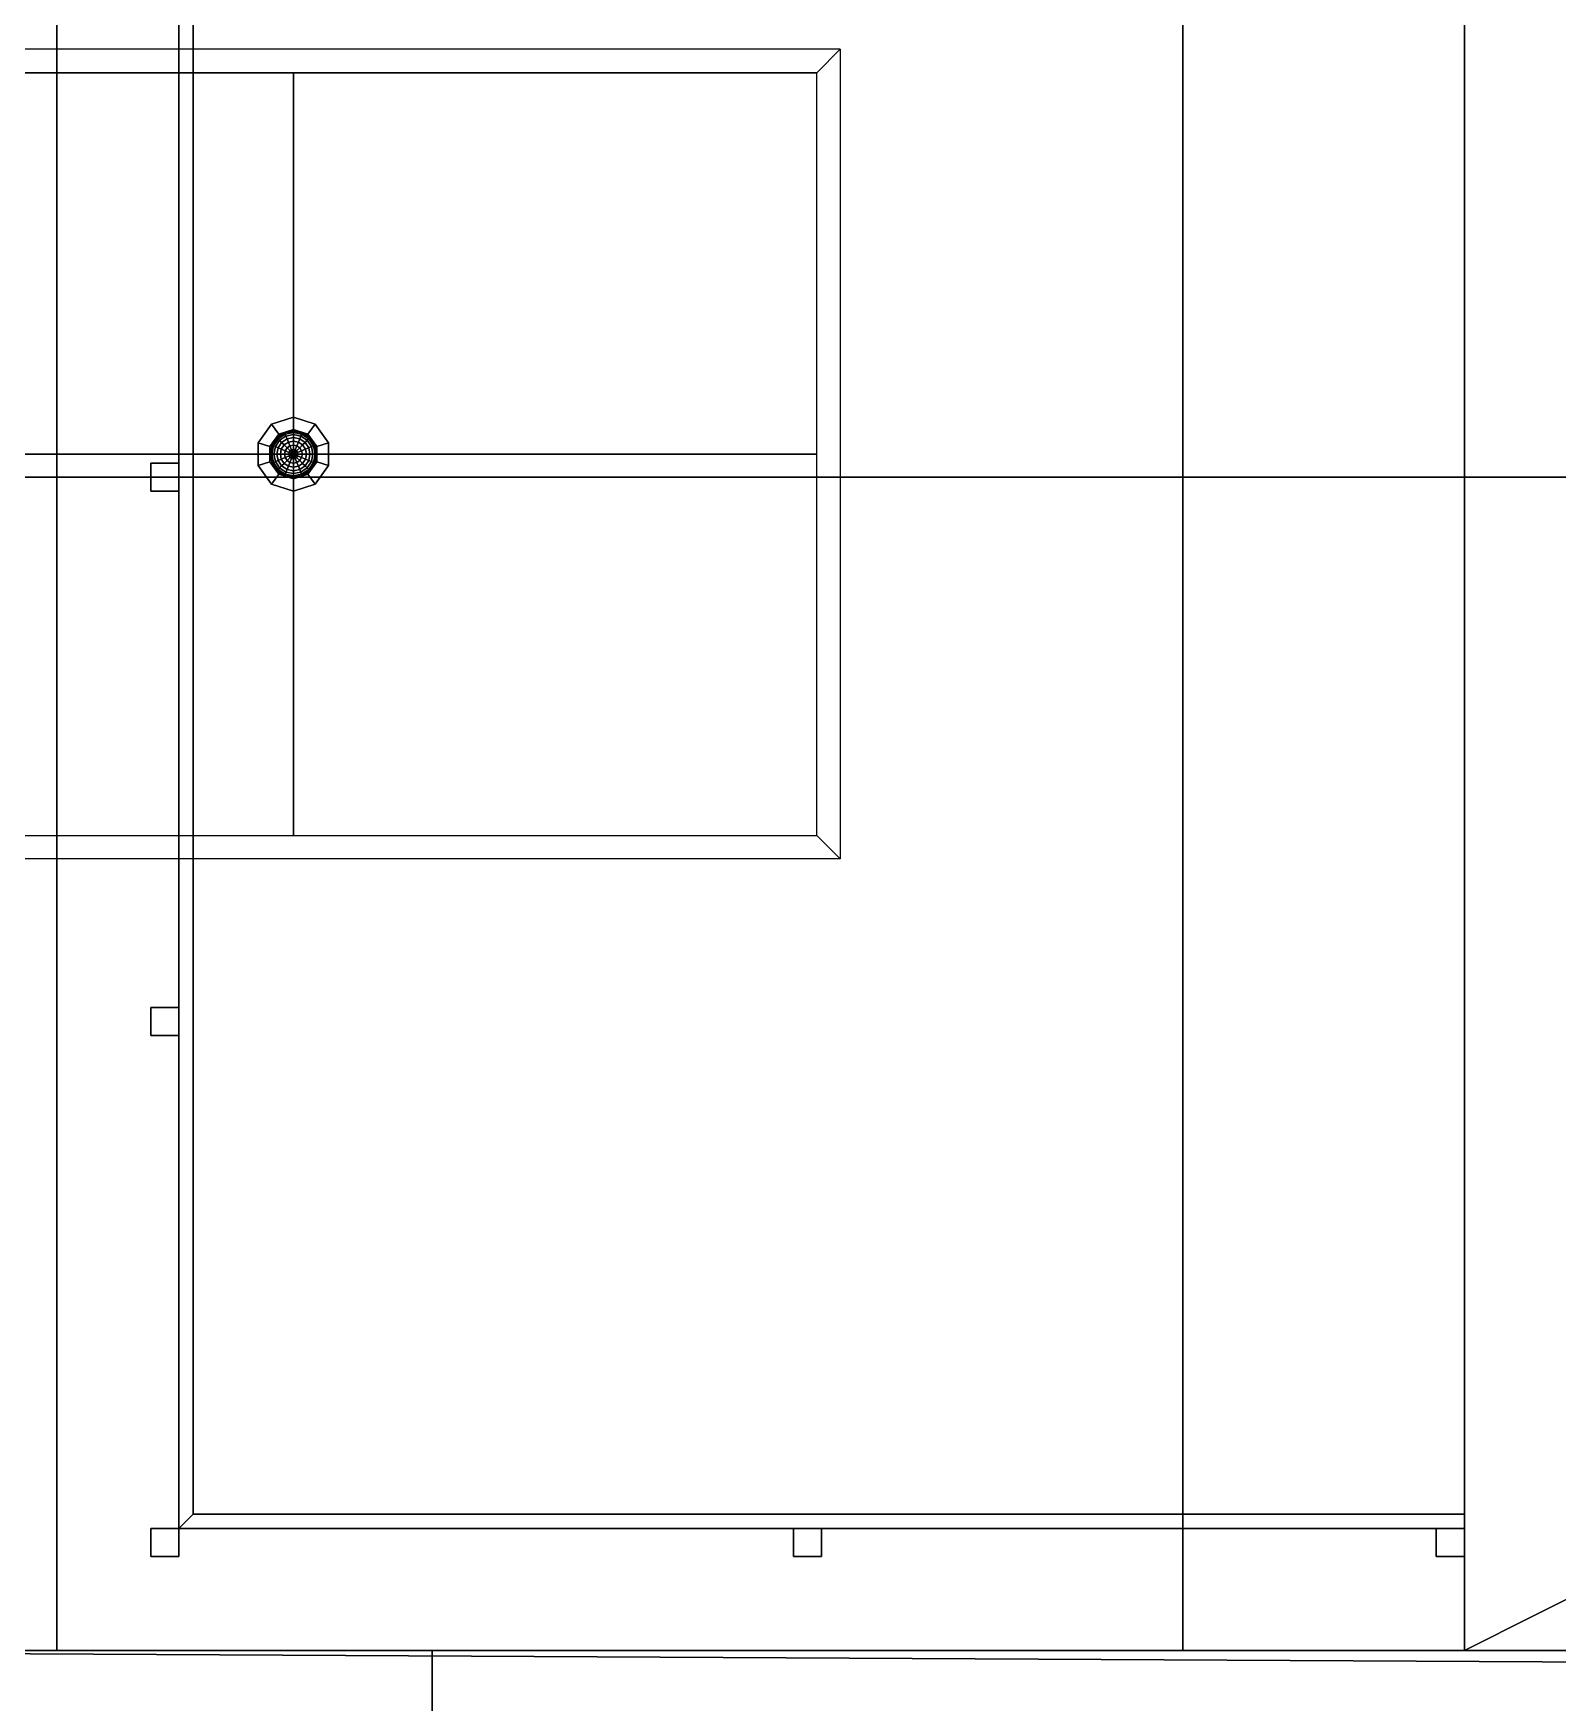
# Model space of a CAD drawing. Header units: millimetres. Extents: x 116.8 to 135.8, y -35.1 to -13.1.
# Drawn here: x 125.493 to 128.742, y -23.251 to -19.694 of the extents above; entities that cross this region are included whole.
import ezdxf

# ---------------------------------------------------------------- set-up
doc = ezdxf.new("R2010")
doc.units = ezdxf.units.MM
for name, color, linetype in [('CONTROSOFFITTO', 41, 'CONTINUOUS'), ('COPERTURA', 252, 'CONTINUOUS'), ('CROMATO', 251, 'CONTINUOUS'), ('LAMPADA', 2, 'CONTINUOUS'), ('MARMO', 7, 'CONTINUOUS'), ('PARETE_INTERNA', 7, 'CONTINUOUS'), ('PAVIMENTO', 253, 'CONTINUOUS'), ('RIVESTIMENTO', 33, 'CONTINUOUS'), ('SOFFITTO', 41, 'CONTINUOUS'), ('VETRO', 137, 'CONTINUOUS')]:
    doc.layers.add(name, color=color, linetype=linetype)

msp = doc.modelspace()

# ---------------------------------------------------------------- linework, layer by layer
at = {"layer": 'CONTROSOFFITTO'}
for points in [[(122.649612, -19.728058, 5.7), (122.699612, -19.778058, 5.6), (127.162703, -19.778058, 5.6), (127.212703, -19.728058, 5.7)], [(127.212703, -21.453406, 5.7), (127.162703, -21.403406, 5.6), (127.162703, -19.778058, 5.6), (127.212703, -19.728058, 5.7)], [(126.046931, -19.778058, 5.6), (124.931158, -19.778058, 5.6), (124.931158, -20.590732, 5.6), (126.046931, -20.590732, 5.6)], [(127.162703, -19.778058, 5.6), (126.046931, -19.778058, 5.6), (126.046931, -20.590732, 5.6), (127.162703, -20.590732, 5.6)], [(126.046931, -20.590732, 5.6), (124.931158, -20.590732, 5.6), (124.931158, -21.403406, 5.6), (126.046931, -21.403406, 5.6)], [(127.162703, -20.590732, 5.6), (126.046931, -20.590732, 5.6), (126.046931, -21.403406, 5.6), (127.162703, -21.403406, 5.6)], [(122.649612, -21.453406, 5.7), (122.699612, -21.403406, 5.6), (127.162703, -21.403406, 5.6), (127.212703, -21.453406, 5.7)]]:
    msp.add_3dface(points, dxfattribs=at)
at = {"layer": 'COPERTURA'}
for points in [[(128.543016, -20.6399, 6.3), (123.693016, -20.6399, 6.3), (123.693016, -18.1399, 6.3), (128.543016, -18.1399, 6.3)], [(125.543016, -18.1399, 7.8), (125.543016, -23.1399, 7.8), (125.543016, -23.1399, 8.1), (125.543016, -18.1399, 8.1)], [(125.543016, -18.1399, 8.1), (125.543016, -20.6399, 8.1), (127.943016, -20.6399, 8.1), (127.943016, -18.1399, 8.1)], [(127.943016, -18.1399, 8.1), (127.943016, -20.6399, 8.1), (130.343016, -20.6399, 8.1), (130.343016, -18.1399, 8.1)], [(128.543016, -23.1399, 6.3), (123.693016, -23.1399, 6.3), (123.693016, -20.6399, 6.3), (128.543016, -20.6399, 6.3)], [(125.543016, -20.6399, 8.1), (125.543016, -23.1399, 8.1), (127.943016, -23.1399, 8.1), (127.943016, -20.6399, 8.1)], [(127.943016, -20.6399, 8.1), (127.943016, -23.1399, 8.1), (130.343016, -23.1399, 8.1), (130.343016, -20.6399, 8.1)], [(126.343016, -25.6399, 6.3), (118.843016, -25.6399, 6.3), (118.843016, -23.1399, 6.3), (126.343016, -23.1399, 6.3)], [(118.843016, -23.1399, 5.7), (126.343016, -23.1399, 5.7), (126.343016, -23.1399, 6.3), (118.843016, -23.1399, 6.3)], [(128.543016, -23.1399, 5.7), (123.843016, -23.1399, 5.7), (123.693016, -23.1399, 6.3), (128.543016, -23.1399, 6.3)], [(125.543016, -23.1399, 7.8), (130.343016, -23.1399, 7.8), (130.343016, -23.1399, 8.1), (125.543016, -23.1399, 8.1)], [(133.843016, -25.6399, 6.3), (126.343016, -25.6399, 6.3), (126.343016, -23.1399, 6.3), (133.843016, -23.1399, 6.3)], [(126.343016, -23.1399, 5.7), (133.843016, -23.1399, 5.7), (133.843016, -23.1399, 6.3), (126.343016, -23.1399, 6.3)]]:
    msp.add_3dface(points, dxfattribs=at)
at = {"layer": 'CROMATO'}
for points in [[(126.046953, -20.538206, 5.6), (126.046953, -20.51192, 5.6), (126.000601, -20.526981, 5.6), (126.016052, -20.548247, 5.6)], [(126.016052, -20.548247, 5.575), (126.000601, -20.526981, 5.575), (126.046953, -20.51192, 5.575), (126.046953, -20.538206, 5.575)], [(126.000601, -20.526981, 5.6), (126.046953, -20.51192, 5.6), (126.046953, -20.51192, 5.575), (126.000601, -20.526981, 5.575)], [(126.077855, -20.548247, 5.6), (126.093306, -20.526981, 5.6), (126.046953, -20.51192, 5.6), (126.046953, -20.538206, 5.6)], [(126.046953, -20.538206, 5.575), (126.046953, -20.51192, 5.575), (126.093306, -20.526981, 5.575), (126.077855, -20.548247, 5.575)], [(126.046953, -20.51192, 5.6), (126.093306, -20.526981, 5.6), (126.093306, -20.526981, 5.575), (126.046953, -20.51192, 5.575)], [(126.046953, -20.51192, 5.6), (126.046953, -20.538206, 5.6), (126.046953, -20.538206, 5.575), (126.046953, -20.51192, 5.575)], [(126.016052, -20.548247, 5.6), (126.000601, -20.526981, 5.6), (125.971953, -20.56641, 5.6), (125.996953, -20.574533, 5.6)], [(125.996953, -20.574533, 5.575), (125.971953, -20.56641, 5.575), (126.000601, -20.526981, 5.575), (126.016052, -20.548247, 5.575)], [(125.971953, -20.56641, 5.6), (126.000601, -20.526981, 5.6), (126.000601, -20.526981, 5.575), (125.971953, -20.56641, 5.575)], [(126.016052, -20.548247, 5.575), (125.996953, -20.574533, 5.575), (125.996953, -20.574533, 5.6), (126.016052, -20.548247, 5.6)], [(126.000601, -20.526981, 5.6), (126.016052, -20.548247, 5.6), (126.016052, -20.548247, 5.575), (126.000601, -20.526981, 5.575)], [(126.046953, -20.538206, 5.575), (126.016052, -20.548247, 5.575), (126.016052, -20.548247, 5.6), (126.046953, -20.538206, 5.6)], [(126.077855, -20.548247, 5.575), (126.046953, -20.538206, 5.575), (126.046953, -20.538206, 5.6), (126.077855, -20.548247, 5.6)], [(126.096953, -20.574533, 5.6), (126.121953, -20.56641, 5.6), (126.093306, -20.526981, 5.6), (126.077855, -20.548247, 5.6)], [(126.077855, -20.548247, 5.575), (126.093306, -20.526981, 5.575), (126.121953, -20.56641, 5.575), (126.096953, -20.574533, 5.575)], [(126.077855, -20.548247, 5.6), (126.093306, -20.526981, 5.6), (126.093306, -20.526981, 5.575), (126.077855, -20.548247, 5.575)], [(126.096953, -20.574533, 5.575), (126.077855, -20.548247, 5.575), (126.077855, -20.548247, 5.6), (126.096953, -20.574533, 5.6)], [(126.093306, -20.526981, 5.6), (126.121953, -20.56641, 5.6), (126.121953, -20.56641, 5.575), (126.093306, -20.526981, 5.575)], [(125.996953, -20.607025, 5.6), (125.971953, -20.615148, 5.6), (125.971953, -20.56641, 5.6), (125.996953, -20.574533, 5.6)], [(125.996953, -20.574533, 5.575), (125.971953, -20.56641, 5.575), (125.971953, -20.615148, 5.575), (125.996953, -20.607025, 5.575)], [(125.996953, -20.574533, 5.6), (125.971953, -20.56641, 5.6), (125.971953, -20.56641, 5.575), (125.996953, -20.574533, 5.575)], [(125.971953, -20.56641, 5.6), (125.971953, -20.615148, 5.6), (125.971953, -20.615148, 5.575), (125.971953, -20.56641, 5.575)], [(125.996953, -20.607025, 5.575), (125.996953, -20.574533, 5.575), (125.996953, -20.574533, 5.6), (125.996953, -20.607025, 5.6)], [(126.096953, -20.607025, 5.6), (126.121953, -20.615148, 5.6), (126.121953, -20.56641, 5.6), (126.096953, -20.574533, 5.6)], [(126.096953, -20.574533, 5.575), (126.121953, -20.56641, 5.575), (126.121953, -20.615148, 5.575), (126.096953, -20.607025, 5.575)], [(126.121953, -20.56641, 5.6), (126.096953, -20.574533, 5.6), (126.096953, -20.574533, 5.575), (126.121953, -20.56641, 5.575)], [(126.096953, -20.607025, 5.575), (126.096953, -20.574533, 5.575), (126.096953, -20.574533, 5.6), (126.096953, -20.607025, 5.6)], [(126.121953, -20.56641, 5.6), (126.121953, -20.615148, 5.6), (126.121953, -20.615148, 5.575), (126.121953, -20.56641, 5.575)], [(125.803016, -20.6699, 6.3), (125.743016, -20.6699, 6.3), (125.743016, -20.6099, 6.3), (125.803016, -20.6099, 6.3)], [(125.803016, -20.6099, 7.8), (125.743016, -20.6099, 7.8), (125.743016, -20.6699, 7.8), (125.803016, -20.6699, 7.8)], [(125.803016, -20.6099, 6.3), (125.743016, -20.6099, 6.3), (125.743016, -20.6099, 7.8), (125.803016, -20.6099, 7.8)], [(125.743016, -20.6099, 6.3), (125.743016, -20.6699, 6.3), (125.743016, -20.6699, 7.8), (125.743016, -20.6099, 7.8)], [(125.803016, -20.6699, 7.8), (125.803016, -20.6099, 7.8), (125.803016, -20.6099, 6.3), (125.803016, -20.6699, 6.3)], [(126.016052, -20.633312, 5.6), (126.000601, -20.654578, 5.6), (125.971953, -20.615148, 5.6), (125.996953, -20.607025, 5.6)], [(125.996953, -20.607025, 5.575), (125.971953, -20.615148, 5.575), (126.000601, -20.654578, 5.575), (126.016052, -20.633312, 5.575)], [(125.996953, -20.607025, 5.6), (125.971953, -20.615148, 5.6), (125.971953, -20.615148, 5.575), (125.996953, -20.607025, 5.575)], [(125.971953, -20.615148, 5.6), (126.000601, -20.654578, 5.6), (126.000601, -20.654578, 5.575), (125.971953, -20.615148, 5.575)], [(126.016052, -20.633312, 5.575), (125.996953, -20.607025, 5.575), (125.996953, -20.607025, 5.6), (126.016052, -20.633312, 5.6)], [(126.096953, -20.607025, 5.6), (126.121953, -20.615148, 5.6), (126.093306, -20.654578, 5.6), (126.077855, -20.633312, 5.6)], [(126.077855, -20.633312, 5.575), (126.093306, -20.654578, 5.575), (126.121953, -20.615148, 5.575), (126.096953, -20.607025, 5.575)], [(126.096953, -20.607025, 5.575), (126.077855, -20.633312, 5.575), (126.077855, -20.633312, 5.6), (126.096953, -20.607025, 5.6)], [(126.093306, -20.654578, 5.6), (126.121953, -20.615148, 5.6), (126.121953, -20.615148, 5.575), (126.093306, -20.654578, 5.575)], [(126.121953, -20.615148, 5.6), (126.096953, -20.607025, 5.6), (126.096953, -20.607025, 5.575), (126.121953, -20.615148, 5.575)], [(126.046953, -20.643352, 5.6), (126.046953, -20.669639, 5.6), (126.000601, -20.654578, 5.6), (126.016052, -20.633312, 5.6)], [(126.016052, -20.633312, 5.575), (126.000601, -20.654578, 5.575), (126.046953, -20.669639, 5.575), (126.046953, -20.643352, 5.575)], [(126.016052, -20.633312, 5.6), (126.000601, -20.654578, 5.6), (126.000601, -20.654578, 5.575), (126.016052, -20.633312, 5.575)], [(126.000601, -20.654578, 5.6), (126.046953, -20.669639, 5.6), (126.046953, -20.669639, 5.575), (126.000601, -20.654578, 5.575)], [(126.046953, -20.643352, 5.575), (126.016052, -20.633312, 5.575), (126.016052, -20.633312, 5.6), (126.046953, -20.643352, 5.6)], [(126.077855, -20.633312, 5.6), (126.093306, -20.654578, 5.6), (126.046953, -20.669639, 5.6), (126.046953, -20.643352, 5.6)], [(126.046953, -20.643352, 5.575), (126.046953, -20.669639, 5.575), (126.093306, -20.654578, 5.575), (126.077855, -20.633312, 5.575)], [(126.077855, -20.633312, 5.575), (126.046953, -20.643352, 5.575), (126.046953, -20.643352, 5.6), (126.077855, -20.633312, 5.6)], [(126.046953, -20.643352, 5.6), (126.046953, -20.669639, 5.6), (126.046953, -20.669639, 5.575), (126.046953, -20.643352, 5.575)], [(126.046953, -20.669639, 5.6), (126.093306, -20.654578, 5.6), (126.093306, -20.654578, 5.575), (126.046953, -20.669639, 5.575)], [(126.077855, -20.633312, 5.6), (126.093306, -20.654578, 5.6), (126.093306, -20.654578, 5.575), (126.077855, -20.633312, 5.575)], [(125.743016, -20.6699, 6.3), (125.803016, -20.6699, 6.3), (125.803016, -20.6699, 7.8), (125.743016, -20.6699, 7.8)], [(125.803016, -21.8299, 6.3), (125.743016, -21.8299, 6.3), (125.743016, -21.7699, 6.3), (125.803016, -21.7699, 6.3)], [(125.803016, -21.7699, 7.8), (125.743016, -21.7699, 7.8), (125.743016, -21.8299, 7.8), (125.803016, -21.8299, 7.8)], [(125.803016, -21.7699, 6.3), (125.743016, -21.7699, 6.3), (125.743016, -21.7699, 7.8), (125.803016, -21.7699, 7.8)], [(125.743016, -21.7699, 6.3), (125.743016, -21.8299, 6.3), (125.743016, -21.8299, 7.8), (125.743016, -21.7699, 7.8)], [(125.803016, -21.8299, 7.8), (125.803016, -21.7699, 7.8), (125.803016, -21.7699, 6.3), (125.803016, -21.8299, 6.3)], [(125.743016, -21.8299, 6.3), (125.803016, -21.8299, 6.3), (125.803016, -21.8299, 7.8), (125.743016, -21.8299, 7.8)], [(125.803016, -22.9399, 6.3), (125.803016, -22.8799, 6.3), (125.743016, -22.8799, 6.3), (125.743016, -22.9399, 6.3)], [(125.743016, -22.9399, 7.8), (125.743016, -22.8799, 7.8), (125.803016, -22.8799, 7.8), (125.803016, -22.9399, 7.8)], [(125.743016, -22.9399, 6.3), (125.743016, -22.8799, 6.3), (125.743016, -22.8799, 7.8), (125.743016, -22.9399, 7.8)], [(125.743016, -22.8799, 6.3), (125.803016, -22.8799, 6.3), (125.803016, -22.8799, 7.8), (125.743016, -22.8799, 7.8)], [(125.803016, -22.8799, 6.3), (125.803016, -22.9399, 6.3), (125.803016, -22.9399, 7.8), (125.803016, -22.8799, 7.8)], [(127.173016, -22.9399, 6.3), (127.173016, -22.8799, 6.3), (127.113016, -22.8799, 6.3), (127.113016, -22.9399, 6.3)], [(127.113016, -22.9399, 7.8), (127.113016, -22.8799, 7.8), (127.173016, -22.8799, 7.8), (127.173016, -22.9399, 7.8)], [(127.113016, -22.9399, 6.3), (127.113016, -22.8799, 6.3), (127.113016, -22.8799, 7.8), (127.113016, -22.9399, 7.8)], [(127.113016, -22.8799, 6.3), (127.173016, -22.8799, 6.3), (127.173016, -22.8799, 7.8), (127.113016, -22.8799, 7.8)], [(127.173016, -22.8799, 6.3), (127.173016, -22.9399, 6.3), (127.173016, -22.9399, 7.8), (127.173016, -22.8799, 7.8)], [(128.543016, -22.9399, 6.3), (128.543016, -22.8799, 6.3), (128.483016, -22.8799, 6.3), (128.483016, -22.9399, 6.3)], [(128.483016, -22.9399, 7.8), (128.483016, -22.8799, 7.8), (128.543016, -22.8799, 7.8), (128.543016, -22.9399, 7.8)], [(128.483016, -22.9399, 6.3), (128.483016, -22.8799, 6.3), (128.483016, -22.8799, 7.8), (128.483016, -22.9399, 7.8)], [(128.483016, -22.8799, 6.3), (128.543016, -22.8799, 6.3), (128.543016, -22.8799, 7.8), (128.483016, -22.8799, 7.8)], [(128.543016, -22.8799, 6.3), (128.543016, -22.9399, 6.3), (128.543016, -22.9399, 7.8), (128.543016, -22.8799, 7.8)], [(125.803016, -22.9399, 7.8), (125.743016, -22.9399, 7.8), (125.743016, -22.9399, 6.3), (125.803016, -22.9399, 6.3)], [(127.173016, -22.9399, 7.8), (127.113016, -22.9399, 7.8), (127.113016, -22.9399, 6.3), (127.173016, -22.9399, 6.3)], [(128.543016, -22.9399, 7.8), (128.483016, -22.9399, 7.8), (128.483016, -22.9399, 6.3), (128.543016, -22.9399, 6.3)]]:
    msp.add_3dface(points, dxfattribs=at)
at = {"layer": 'LAMPADA'}
for points in [[(126.001647, -20.572013, 5.565246), (126.012277, -20.556103, 5.565246), (126.011598, -20.555424, 5.575), (126.000759, -20.571645, 5.575)], [(126.004276, -20.573102, 5.555866), (126.014289, -20.558115, 5.555866), (126.012277, -20.556103, 5.565246), (126.001647, -20.572013, 5.565246)], [(126.008544, -20.57487, 5.547222), (126.017556, -20.561382, 5.547222), (126.014289, -20.558115, 5.555866), (126.004276, -20.573102, 5.555866)], [(126.012277, -20.556103, 5.565246), (126.028187, -20.545473, 5.565246), (126.027819, -20.544585, 5.575), (126.011598, -20.555424, 5.575)], [(126.014289, -20.558115, 5.555866), (126.029276, -20.548102, 5.555866), (126.028187, -20.545473, 5.565246), (126.012277, -20.556103, 5.565246)], [(126.017556, -20.561382, 5.547222), (126.031044, -20.55237, 5.547222), (126.029276, -20.548102, 5.555866), (126.014289, -20.558115, 5.555866)], [(126.021953, -20.565779, 5.539645), (126.033423, -20.558115, 5.539645), (126.031044, -20.55237, 5.547222), (126.017556, -20.561382, 5.547222)], [(126.027311, -20.571137, 5.533427), (126.036323, -20.565115, 5.533427), (126.033423, -20.558115, 5.539645), (126.021953, -20.565779, 5.539645)], [(126.028187, -20.545473, 5.565246), (126.046953, -20.54174, 5.565246), (126.046953, -20.540779, 5.575), (126.027819, -20.544585, 5.575)], [(126.029276, -20.548102, 5.555866), (126.046953, -20.544585, 5.555866), (126.046953, -20.54174, 5.565246), (126.028187, -20.545473, 5.565246)], [(126.031044, -20.55237, 5.547222), (126.046953, -20.549206, 5.547222), (126.046953, -20.544585, 5.555866), (126.029276, -20.548102, 5.555866)], [(126.033423, -20.558115, 5.539645), (126.046953, -20.555424, 5.539645), (126.046953, -20.549206, 5.547222), (126.031044, -20.55237, 5.547222)], [(126.036323, -20.565115, 5.533427), (126.046953, -20.563001, 5.533427), (126.046953, -20.555424, 5.539645), (126.033423, -20.558115, 5.539645)], [(126.046953, -20.54174, 5.565246), (126.06572, -20.545473, 5.565246), (126.066087, -20.544585, 5.575), (126.046953, -20.540779, 5.575)], [(126.046953, -20.544585, 5.555866), (126.064631, -20.548102, 5.555866), (126.06572, -20.545473, 5.565246), (126.046953, -20.54174, 5.565246)], [(126.046953, -20.549206, 5.547222), (126.062863, -20.55237, 5.547222), (126.064631, -20.548102, 5.555866), (126.046953, -20.544585, 5.555866)], [(126.046953, -20.555424, 5.539645), (126.060483, -20.558115, 5.539645), (126.062863, -20.55237, 5.547222), (126.046953, -20.549206, 5.547222)], [(126.046953, -20.563001, 5.533427), (126.057584, -20.565115, 5.533427), (126.060483, -20.558115, 5.539645), (126.046953, -20.555424, 5.539645)], [(126.057584, -20.565115, 5.533427), (126.066596, -20.571137, 5.533427), (126.071953, -20.565779, 5.539645), (126.060483, -20.558115, 5.539645)], [(126.060483, -20.558115, 5.539645), (126.071953, -20.565779, 5.539645), (126.07635, -20.561382, 5.547222), (126.062863, -20.55237, 5.547222)], [(126.062863, -20.55237, 5.547222), (126.07635, -20.561382, 5.547222), (126.079617, -20.558115, 5.555866), (126.064631, -20.548102, 5.555866)], [(126.064631, -20.548102, 5.555866), (126.079617, -20.558115, 5.555866), (126.081629, -20.556103, 5.565246), (126.06572, -20.545473, 5.565246)], [(126.06572, -20.545473, 5.565246), (126.081629, -20.556103, 5.565246), (126.082309, -20.555424, 5.575), (126.066087, -20.544585, 5.575)], [(126.07635, -20.561382, 5.547222), (126.085362, -20.57487, 5.547222), (126.089631, -20.573102, 5.555866), (126.079617, -20.558115, 5.555866)], [(126.079617, -20.558115, 5.555866), (126.089631, -20.573102, 5.555866), (126.09226, -20.572013, 5.565246), (126.081629, -20.556103, 5.565246)], [(126.081629, -20.556103, 5.565246), (126.09226, -20.572013, 5.565246), (126.093147, -20.571645, 5.575), (126.082309, -20.555424, 5.575)], [(125.997914, -20.590779, 5.565246), (126.001647, -20.572013, 5.565246), (126.000759, -20.571645, 5.575), (125.996953, -20.590779, 5.575)], [(126.001647, -20.609546, 5.565246), (125.997914, -20.590779, 5.565246), (125.996953, -20.590779, 5.575), (126.000759, -20.609914, 5.575)], [(126.000759, -20.590779, 5.555866), (126.004276, -20.573102, 5.555866), (126.001647, -20.572013, 5.565246), (125.997914, -20.590779, 5.565246)], [(126.004276, -20.608457, 5.555866), (126.000759, -20.590779, 5.555866), (125.997914, -20.590779, 5.565246), (126.001647, -20.609546, 5.565246)], [(126.00538, -20.590779, 5.547222), (126.008544, -20.57487, 5.547222), (126.004276, -20.573102, 5.555866), (126.000759, -20.590779, 5.555866)], [(126.008544, -20.606689, 5.547222), (126.00538, -20.590779, 5.547222), (126.000759, -20.590779, 5.555866), (126.004276, -20.608457, 5.555866)], [(126.011598, -20.590779, 5.539645), (126.014289, -20.577249, 5.539645), (126.008544, -20.57487, 5.547222), (126.00538, -20.590779, 5.547222)], [(126.014289, -20.604309, 5.539645), (126.011598, -20.590779, 5.539645), (126.00538, -20.590779, 5.547222), (126.008544, -20.606689, 5.547222)], [(126.014289, -20.577249, 5.539645), (126.021953, -20.565779, 5.539645), (126.017556, -20.561382, 5.547222), (126.008544, -20.57487, 5.547222)], [(126.019175, -20.590779, 5.533427), (126.021289, -20.580149, 5.533427), (126.014289, -20.577249, 5.539645), (126.011598, -20.590779, 5.539645)], [(126.021289, -20.60141, 5.533427), (126.019175, -20.590779, 5.533427), (126.011598, -20.590779, 5.539645), (126.014289, -20.604309, 5.539645)], [(126.021289, -20.580149, 5.533427), (126.027311, -20.571137, 5.533427), (126.021953, -20.565779, 5.539645), (126.014289, -20.577249, 5.539645)], [(126.027819, -20.590779, 5.528806), (126.029276, -20.583457, 5.528806), (126.021289, -20.580149, 5.533427), (126.019175, -20.590779, 5.533427)], [(126.029276, -20.598102, 5.528806), (126.027819, -20.590779, 5.528806), (126.019175, -20.590779, 5.533427), (126.021289, -20.60141, 5.533427)], [(126.029276, -20.583457, 5.528806), (126.033423, -20.577249, 5.528806), (126.027311, -20.571137, 5.533427), (126.021289, -20.580149, 5.533427)], [(126.033423, -20.577249, 5.528806), (126.039631, -20.573102, 5.528806), (126.036323, -20.565115, 5.533427), (126.027311, -20.571137, 5.533427)], [(126.037199, -20.590779, 5.525961), (126.037941, -20.587046, 5.525961), (126.029276, -20.583457, 5.528806), (126.027819, -20.590779, 5.528806)], [(126.037941, -20.594512, 5.525961), (126.037199, -20.590779, 5.525961), (126.027819, -20.590779, 5.528806), (126.029276, -20.598102, 5.528806)], [(126.037941, -20.587046, 5.525961), (126.040056, -20.583882, 5.525961), (126.033423, -20.577249, 5.528806), (126.029276, -20.583457, 5.528806)], [(126.040056, -20.597677, 5.525961), (126.037941, -20.594512, 5.525961), (126.029276, -20.598102, 5.528806), (126.033423, -20.604309, 5.528806)], [(126.040056, -20.583882, 5.525961), (126.04322, -20.581767, 5.525961), (126.039631, -20.573102, 5.528806), (126.033423, -20.577249, 5.528806)], [(126.039631, -20.573102, 5.528806), (126.046953, -20.571645, 5.528806), (126.046953, -20.563001, 5.533427), (126.036323, -20.565115, 5.533427)], [(126.046953, -20.590779, 5.525), (126.046953, -20.590779, 5.525), (126.037941, -20.587046, 5.525961), (126.037199, -20.590779, 5.525961)], [(126.046953, -20.590779, 5.525), (126.046953, -20.590779, 5.525), (126.037199, -20.590779, 5.525961), (126.037941, -20.594512, 5.525961)], [(126.046953, -20.590779, 5.525), (126.046953, -20.590779, 5.525), (126.040056, -20.583882, 5.525961), (126.037941, -20.587046, 5.525961)], [(126.046953, -20.590779, 5.525), (126.046953, -20.590779, 5.525), (126.037941, -20.594512, 5.525961), (126.040056, -20.597677, 5.525961)], [(126.04322, -20.581767, 5.525961), (126.046953, -20.581025, 5.525961), (126.046953, -20.571645, 5.528806), (126.039631, -20.573102, 5.528806)], [(126.046953, -20.590779, 5.525), (126.046953, -20.590779, 5.525), (126.04322, -20.581767, 5.525961), (126.040056, -20.583882, 5.525961)], [(126.046953, -20.590779, 5.525), (126.046953, -20.590779, 5.525), (126.040056, -20.597677, 5.525961), (126.04322, -20.599791, 5.525961)], [(126.046953, -20.590779, 5.525), (126.046953, -20.590779, 5.525), (126.046953, -20.581025, 5.525961), (126.04322, -20.581767, 5.525961)], [(126.046953, -20.590779, 5.525), (126.046953, -20.590779, 5.525), (126.04322, -20.599791, 5.525961), (126.046953, -20.600534, 5.525961)], [(126.046953, -20.571645, 5.528806), (126.054276, -20.573102, 5.528806), (126.057584, -20.565115, 5.533427), (126.046953, -20.563001, 5.533427)], [(126.046953, -20.581025, 5.525961), (126.050686, -20.581767, 5.525961), (126.054276, -20.573102, 5.528806), (126.046953, -20.571645, 5.528806)], [(126.046953, -20.590779, 5.525), (126.046953, -20.590779, 5.525), (126.050686, -20.581767, 5.525961), (126.046953, -20.581025, 5.525961)], [(126.046953, -20.590779, 5.525), (126.046953, -20.590779, 5.525), (126.053851, -20.583882, 5.525961), (126.050686, -20.581767, 5.525961)], [(126.046953, -20.590779, 5.525), (126.046953, -20.590779, 5.525), (126.055965, -20.587046, 5.525961), (126.053851, -20.583882, 5.525961)], [(126.046953, -20.590779, 5.525), (126.046953, -20.590779, 5.525), (126.056708, -20.590779, 5.525961), (126.055965, -20.587046, 5.525961)], [(126.046953, -20.590779, 5.525), (126.046953, -20.590779, 5.525), (126.055965, -20.594512, 5.525961), (126.056708, -20.590779, 5.525961)], [(126.046953, -20.590779, 5.525), (126.046953, -20.590779, 5.525), (126.053851, -20.597677, 5.525961), (126.055965, -20.594512, 5.525961)], [(126.046953, -20.590779, 5.525), (126.046953, -20.590779, 5.525), (126.050686, -20.599791, 5.525961), (126.053851, -20.597677, 5.525961)], [(126.046953, -20.590779, 5.525), (126.046953, -20.590779, 5.525), (126.046953, -20.600534, 5.525961), (126.050686, -20.599791, 5.525961)], [(126.050686, -20.581767, 5.525961), (126.053851, -20.583882, 5.525961), (126.060483, -20.577249, 5.528806), (126.054276, -20.573102, 5.528806)], [(126.053851, -20.583882, 5.525961), (126.055965, -20.587046, 5.525961), (126.064631, -20.583457, 5.528806), (126.060483, -20.577249, 5.528806)], [(126.055965, -20.594512, 5.525961), (126.053851, -20.597677, 5.525961), (126.060483, -20.604309, 5.528806), (126.064631, -20.598102, 5.528806)], [(126.054276, -20.573102, 5.528806), (126.060483, -20.577249, 5.528806), (126.066596, -20.571137, 5.533427), (126.057584, -20.565115, 5.533427)], [(126.055965, -20.587046, 5.525961), (126.056708, -20.590779, 5.525961), (126.066087, -20.590779, 5.528806), (126.064631, -20.583457, 5.528806)], [(126.056708, -20.590779, 5.525961), (126.055965, -20.594512, 5.525961), (126.064631, -20.598102, 5.528806), (126.066087, -20.590779, 5.528806)], [(126.060483, -20.577249, 5.528806), (126.064631, -20.583457, 5.528806), (126.072617, -20.580149, 5.533427), (126.066596, -20.571137, 5.533427)], [(126.064631, -20.583457, 5.528806), (126.066087, -20.590779, 5.528806), (126.074732, -20.590779, 5.533427), (126.072617, -20.580149, 5.533427)], [(126.066087, -20.590779, 5.528806), (126.064631, -20.598102, 5.528806), (126.072617, -20.60141, 5.533427), (126.074732, -20.590779, 5.533427)], [(126.066596, -20.571137, 5.533427), (126.072617, -20.580149, 5.533427), (126.079617, -20.577249, 5.539645), (126.071953, -20.565779, 5.539645)], [(126.071953, -20.565779, 5.539645), (126.079617, -20.577249, 5.539645), (126.085362, -20.57487, 5.547222), (126.07635, -20.561382, 5.547222)], [(126.072617, -20.580149, 5.533427), (126.074732, -20.590779, 5.533427), (126.082309, -20.590779, 5.539645), (126.079617, -20.577249, 5.539645)], [(126.074732, -20.590779, 5.533427), (126.072617, -20.60141, 5.533427), (126.079617, -20.604309, 5.539645), (126.082309, -20.590779, 5.539645)], [(126.079617, -20.577249, 5.539645), (126.082309, -20.590779, 5.539645), (126.088527, -20.590779, 5.547222), (126.085362, -20.57487, 5.547222)], [(126.082309, -20.590779, 5.539645), (126.079617, -20.604309, 5.539645), (126.085362, -20.606689, 5.547222), (126.088527, -20.590779, 5.547222)], [(126.085362, -20.57487, 5.547222), (126.088527, -20.590779, 5.547222), (126.093147, -20.590779, 5.555866), (126.089631, -20.573102, 5.555866)], [(126.088527, -20.590779, 5.547222), (126.085362, -20.606689, 5.547222), (126.089631, -20.608457, 5.555866), (126.093147, -20.590779, 5.555866)], [(126.089631, -20.573102, 5.555866), (126.093147, -20.590779, 5.555866), (126.095993, -20.590779, 5.565246), (126.09226, -20.572013, 5.565246)], [(126.093147, -20.590779, 5.555866), (126.089631, -20.608457, 5.555866), (126.09226, -20.609546, 5.565246), (126.095993, -20.590779, 5.565246)], [(126.09226, -20.572013, 5.565246), (126.095993, -20.590779, 5.565246), (126.096953, -20.590779, 5.575), (126.093147, -20.571645, 5.575)], [(126.095993, -20.590779, 5.565246), (126.09226, -20.609546, 5.565246), (126.093147, -20.609914, 5.575), (126.096953, -20.590779, 5.575)], [(126.012277, -20.625455, 5.565246), (126.001647, -20.609546, 5.565246), (126.000759, -20.609914, 5.575), (126.011598, -20.626135, 5.575)], [(126.014289, -20.623443, 5.555866), (126.004276, -20.608457, 5.555866), (126.001647, -20.609546, 5.565246), (126.012277, -20.625455, 5.565246)], [(126.017556, -20.620176, 5.547222), (126.008544, -20.606689, 5.547222), (126.004276, -20.608457, 5.555866), (126.014289, -20.623443, 5.555866)], [(126.021953, -20.615779, 5.539645), (126.014289, -20.604309, 5.539645), (126.008544, -20.606689, 5.547222), (126.017556, -20.620176, 5.547222)], [(126.028187, -20.636086, 5.565246), (126.012277, -20.625455, 5.565246), (126.011598, -20.626135, 5.575), (126.027819, -20.636973, 5.575)], [(126.029276, -20.633457, 5.555866), (126.014289, -20.623443, 5.555866), (126.012277, -20.625455, 5.565246), (126.028187, -20.636086, 5.565246)], [(126.027311, -20.610422, 5.533427), (126.021289, -20.60141, 5.533427), (126.014289, -20.604309, 5.539645), (126.021953, -20.615779, 5.539645)], [(126.031044, -20.629188, 5.547222), (126.017556, -20.620176, 5.547222), (126.014289, -20.623443, 5.555866), (126.029276, -20.633457, 5.555866)], [(126.033423, -20.623443, 5.539645), (126.021953, -20.615779, 5.539645), (126.017556, -20.620176, 5.547222), (126.031044, -20.629188, 5.547222)], [(126.033423, -20.604309, 5.528806), (126.029276, -20.598102, 5.528806), (126.021289, -20.60141, 5.533427), (126.027311, -20.610422, 5.533427)], [(126.036323, -20.616443, 5.533427), (126.027311, -20.610422, 5.533427), (126.021953, -20.615779, 5.539645), (126.033423, -20.623443, 5.539645)], [(126.039631, -20.608457, 5.528806), (126.033423, -20.604309, 5.528806), (126.027311, -20.610422, 5.533427), (126.036323, -20.616443, 5.533427)], [(126.046953, -20.632353, 5.547222), (126.031044, -20.629188, 5.547222), (126.029276, -20.633457, 5.555866), (126.046953, -20.636973, 5.555866)], [(126.046953, -20.626135, 5.539645), (126.033423, -20.623443, 5.539645), (126.031044, -20.629188, 5.547222), (126.046953, -20.632353, 5.547222)], [(126.04322, -20.599791, 5.525961), (126.040056, -20.597677, 5.525961), (126.033423, -20.604309, 5.528806), (126.039631, -20.608457, 5.528806)], [(126.046953, -20.618558, 5.533427), (126.036323, -20.616443, 5.533427), (126.033423, -20.623443, 5.539645), (126.046953, -20.626135, 5.539645)], [(126.046953, -20.609914, 5.528806), (126.039631, -20.608457, 5.528806), (126.036323, -20.616443, 5.533427), (126.046953, -20.618558, 5.533427)], [(126.046953, -20.600534, 5.525961), (126.04322, -20.599791, 5.525961), (126.039631, -20.608457, 5.528806), (126.046953, -20.609914, 5.528806)], [(126.050686, -20.599791, 5.525961), (126.046953, -20.600534, 5.525961), (126.046953, -20.609914, 5.528806), (126.054276, -20.608457, 5.528806)], [(126.054276, -20.608457, 5.528806), (126.046953, -20.609914, 5.528806), (126.046953, -20.618558, 5.533427), (126.057584, -20.616443, 5.533427)], [(126.057584, -20.616443, 5.533427), (126.046953, -20.618558, 5.533427), (126.046953, -20.626135, 5.539645), (126.060483, -20.623443, 5.539645)], [(126.060483, -20.623443, 5.539645), (126.046953, -20.626135, 5.539645), (126.046953, -20.632353, 5.547222), (126.062863, -20.629188, 5.547222)], [(126.062863, -20.629188, 5.547222), (126.046953, -20.632353, 5.547222), (126.046953, -20.636973, 5.555866), (126.064631, -20.633457, 5.555866)], [(126.053851, -20.597677, 5.525961), (126.050686, -20.599791, 5.525961), (126.054276, -20.608457, 5.528806), (126.060483, -20.604309, 5.528806)], [(126.060483, -20.604309, 5.528806), (126.054276, -20.608457, 5.528806), (126.057584, -20.616443, 5.533427), (126.066596, -20.610422, 5.533427)], [(126.066596, -20.610422, 5.533427), (126.057584, -20.616443, 5.533427), (126.060483, -20.623443, 5.539645), (126.071953, -20.615779, 5.539645)], [(126.064631, -20.598102, 5.528806), (126.060483, -20.604309, 5.528806), (126.066596, -20.610422, 5.533427), (126.072617, -20.60141, 5.533427)], [(126.071953, -20.615779, 5.539645), (126.060483, -20.623443, 5.539645), (126.062863, -20.629188, 5.547222), (126.07635, -20.620176, 5.547222)], [(126.07635, -20.620176, 5.547222), (126.062863, -20.629188, 5.547222), (126.064631, -20.633457, 5.555866), (126.079617, -20.623443, 5.555866)], [(126.079617, -20.623443, 5.555866), (126.064631, -20.633457, 5.555866), (126.06572, -20.636086, 5.565246), (126.081629, -20.625455, 5.565246)], [(126.081629, -20.625455, 5.565246), (126.06572, -20.636086, 5.565246), (126.066087, -20.636973, 5.575), (126.082309, -20.626135, 5.575)], [(126.072617, -20.60141, 5.533427), (126.066596, -20.610422, 5.533427), (126.071953, -20.615779, 5.539645), (126.079617, -20.604309, 5.539645)], [(126.079617, -20.604309, 5.539645), (126.071953, -20.615779, 5.539645), (126.07635, -20.620176, 5.547222), (126.085362, -20.606689, 5.547222)], [(126.085362, -20.606689, 5.547222), (126.07635, -20.620176, 5.547222), (126.079617, -20.623443, 5.555866), (126.089631, -20.608457, 5.555866)], [(126.089631, -20.608457, 5.555866), (126.079617, -20.623443, 5.555866), (126.081629, -20.625455, 5.565246), (126.09226, -20.609546, 5.565246)], [(126.09226, -20.609546, 5.565246), (126.081629, -20.625455, 5.565246), (126.082309, -20.626135, 5.575), (126.093147, -20.609914, 5.575)], [(126.046953, -20.639819, 5.565246), (126.028187, -20.636086, 5.565246), (126.027819, -20.636973, 5.575), (126.046953, -20.640779, 5.575)], [(126.046953, -20.636973, 5.555866), (126.029276, -20.633457, 5.555866), (126.028187, -20.636086, 5.565246), (126.046953, -20.639819, 5.565246)], [(126.064631, -20.633457, 5.555866), (126.046953, -20.636973, 5.555866), (126.046953, -20.639819, 5.565246), (126.06572, -20.636086, 5.565246)], [(126.06572, -20.636086, 5.565246), (126.046953, -20.639819, 5.565246), (126.046953, -20.640779, 5.575), (126.066087, -20.636973, 5.575)]]:
    msp.add_3dface(points, dxfattribs=at)
at = {"layer": 'MARMO'}
for points in [[(128.843016, -18.1399, -0.0183), (128.843016, -22.9899, -0.0183), (128.543016, -23.1399, -0.0183), (128.543016, -18.4399, -0.0183)], [(128.543016, -18.4399), (128.543016, -23.1399), (128.843016, -22.9899), (128.843016, -18.1399)], [(128.543016, -18.4399, -0.0183), (128.543016, -23.1399, -0.0183), (128.543016, -23.1399), (128.543016, -18.4399)], [(128.543016, -23.1399, -0.0183), (133.543016, -23.1399, -0.0183), (133.843016, -22.9899, -0.0183), (128.843016, -22.9899, -0.0183)], [(128.843016, -22.9899), (133.843016, -22.9899), (133.543016, -23.1399), (128.543016, -23.1399)], [(128.543016, -23.1399), (128.843016, -22.9899), (128.843016, -22.9899, -0.0183), (128.543016, -23.1399, -0.0183)], [(133.543016, -23.1399, -0.0183), (128.543016, -23.1399, -0.0183), (128.543016, -23.1399), (133.543016, -23.1399)]]:
    msp.add_3dface(points, dxfattribs=at)
at = {"layer": 'PARETE_INTERNA'}
for points in [[(127.943016, -18.1399, 7.8), (127.943016, -20.6399, 7.8), (125.543016, -20.6399, 7.8), (125.543016, -18.1399, 7.8)], [(130.343016, -18.1399, 7.8), (130.343016, -20.6399, 7.8), (127.943016, -20.6399, 7.8), (127.943016, -18.1399, 7.8)], [(128.543016, -18.4399, 3), (128.543016, -20.7899, 3), (128.543016, -20.7899, 2.7), (128.543016, -18.4399, 2.7)], [(127.943016, -20.6399, 7.8), (127.943016, -23.1399, 7.8), (125.543016, -23.1399, 7.8), (125.543016, -20.6399, 7.8)], [(130.343016, -20.6399, 7.8), (130.343016, -23.1399, 7.8), (127.943016, -23.1399, 7.8), (127.943016, -20.6399, 7.8)], [(128.543016, -20.7899, 3), (128.543016, -23.1399, 3), (128.543016, -23.1399, 2.7), (128.543016, -20.7899, 2.7)], [(129.643016, -23.1399, 3), (128.543016, -23.1399, 3), (128.543016, -23.1399, 2.7), (129.643016, -23.1399, 2.7)]]:
    msp.add_3dface(points, dxfattribs=at)
at = {"layer": 'PAVIMENTO'}
for points in [[(128.543016, -23.1399, 3), (123.843016, -23.1399, 3), (123.843016, -18.4399, 3), (128.543016, -18.4399, 3)], [(128.543016, -18.4399, -0.0183), (128.543016, -23.1399, -0.0183), (124.143016, -23.1399, -0.0183), (124.143016, -18.4399, -0.0183)], [(124.143016, -18.4399), (124.143016, -23.1399), (128.543016, -23.1399), (128.543016, -18.4399)], [(128.543016, -23.1399, -0.0183), (128.543016, -18.4399, -0.0183), (128.543016, -18.4399), (128.543016, -23.1399)], [(124.143016, -23.1399, -0.0183), (128.543016, -23.1399, -0.0183), (128.543016, -23.1399), (124.143016, -23.1399)], [(128.843016, -23.1649, -0.0183), (128.843016, -28.0024, -0.0183), (124.143016, -27.9899, -0.0183), (124.143016, -23.1399, -0.0183)], [(124.143016, -23.1399), (124.143016, -27.9899), (128.843016, -28.0024), (128.843016, -23.1649)], [(128.843016, -23.1649), (124.143016, -23.1399), (124.143016, -23.1399, -0.0183), (128.843016, -23.1649, -0.0183)], [(124.143016, -23.1399, 3), (124.143016, -27.8399, 3), (129.643016, -27.8399, 3), (129.643016, -23.1399, 3)]]:
    msp.add_3dface(points, dxfattribs=at)
at = {"layer": 'RIVESTIMENTO'}
for points in [[(128.843016, -18.1399), (128.543016, -18.1399), (128.543016, -23.1399), (128.843016, -23.1399)], [(128.543016, -23.1399, 7.8), (128.843016, -23.1399, 7.8), (128.843016, -18.1399, 7.8), (128.543016, -18.1399, 7.8)], [(128.543016, -18.1399, 7.8), (128.543016, -23.1399, 7.8), (128.543016, -23.1399), (128.543016, -18.1399)], [(128.843016, -23.1399, 7.8), (128.843016, -23.1399), (128.543016, -23.1399), (128.543016, -23.1399, 7.8)]]:
    msp.add_3dface(points, dxfattribs=at)
at = {"layer": 'SOFFITTO'}
for points in [[(123.843016, -18.1399, 5.7), (128.543016, -18.1399, 5.7), (128.543016, -20.6399, 5.7), (123.843016, -20.6399, 5.7)], [(128.543016, -18.4399, 2.7), (123.843016, -18.4399, 2.7), (123.843016, -23.1399, 2.7), (128.543016, -23.1399, 2.7)], [(123.843016, -20.6399, 5.7), (128.543016, -20.6399, 5.7), (128.543016, -23.1399, 5.7), (123.843016, -23.1399, 5.7)], [(122.593016, -23.1399, 5.7), (126.343016, -23.1399, 5.7), (126.343016, -24.3899, 5.7), (122.593016, -24.3899, 5.7)], [(129.643016, -23.1399, 2.7), (129.643016, -27.8399, 2.7), (124.143016, -27.8399, 2.7), (124.143016, -23.1399, 2.7)], [(126.343016, -23.1399, 5.7), (130.093016, -23.1399, 5.7), (130.093016, -24.3899, 5.7), (126.343016, -24.3899, 5.7)]]:
    msp.add_3dface(points, dxfattribs=at)
at = {"layer": 'VETRO'}
for points in [[(125.833016, -18.4299, 6.3), (125.803016, -18.3999, 6.3), (125.803016, -22.8799, 6.3), (125.833016, -22.8499, 6.3)], [(125.833016, -22.8499, 7.8), (125.803016, -22.8799, 7.8), (125.803016, -18.3999, 7.8), (125.833016, -18.4299, 7.8)], [(125.803016, -22.8799, 6.3), (125.803016, -18.3999, 6.3), (125.803016, -18.3999, 7.8), (125.803016, -22.8799, 7.8)], [(125.833016, -18.4299, 7.8), (125.833016, -22.8499, 7.8), (125.833016, -22.8499, 6.3), (125.833016, -18.4299, 6.3)], [(128.543016, -22.8799, 6.3), (128.543016, -22.8499, 6.3), (125.833016, -22.8499, 6.3), (125.803016, -22.8799, 6.3)], [(125.803016, -22.8799, 7.8), (125.833016, -22.8499, 7.8), (128.543016, -22.8499, 7.8), (128.543016, -22.8799, 7.8)], [(125.803016, -22.8799, 6.3), (125.833016, -22.8499, 6.3), (125.833016, -22.8499, 7.8), (125.803016, -22.8799, 7.8)], [(125.833016, -22.8499, 6.3), (125.803016, -22.8799, 6.3), (125.803016, -22.8799, 7.8), (125.833016, -22.8499, 7.8)], [(125.833016, -22.8499, 6.3), (128.543016, -22.8499, 6.3), (128.543016, -22.8499, 7.8), (125.833016, -22.8499, 7.8)], [(128.543016, -22.8499, 6.3), (128.543016, -22.8799, 6.3), (128.543016, -22.8799, 7.8), (128.543016, -22.8499, 7.8)], [(128.543016, -22.8799, 7.8), (125.803016, -22.8799, 7.8), (125.803016, -22.8799, 6.3), (128.543016, -22.8799, 6.3)]]:
    msp.add_3dface(points, dxfattribs=at)

doc.saveas('drawing.dxf')
